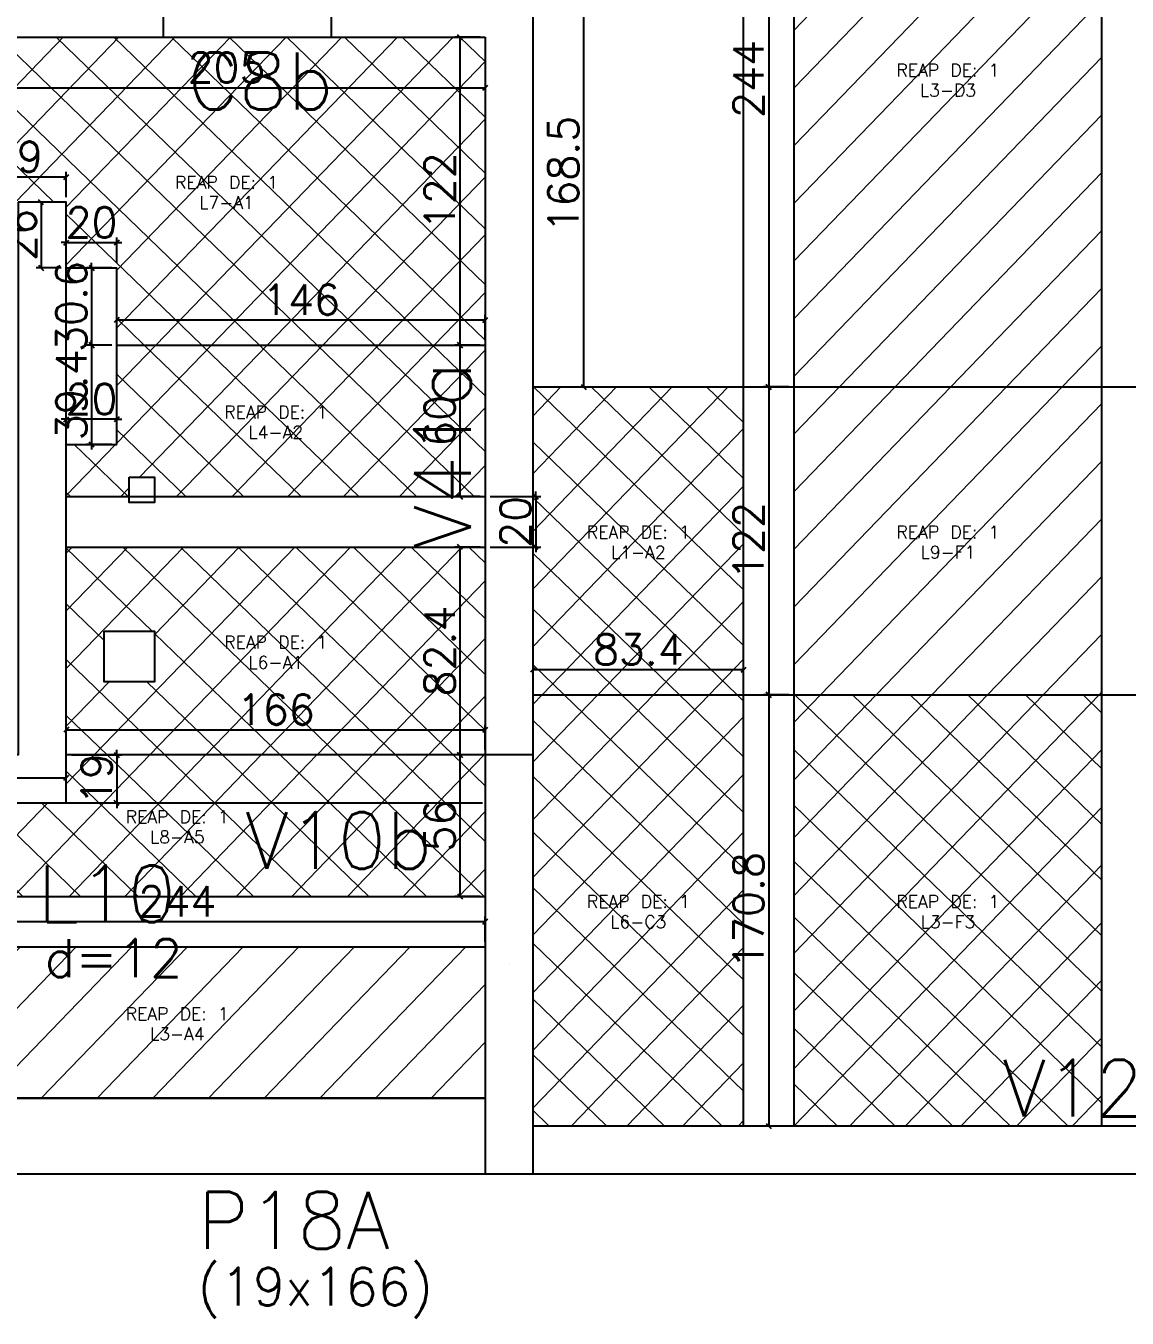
# Model space of a CAD drawing. Extents: x -40810 to 33675, y -2018 to 21213.
# Drawn here: x 16115 to 16552, y 14487 to 14999 of the extents above; entities that cross this region are included whole.
import ezdxf
from ezdxf.enums import TextEntityAlignment as Align

# ---------------------------------------------------------------- set-up
doc = ezdxf.new("R2010")
doc.units = 0
doc.layers.get('0').update_dxf_attribs({"color": 1, "lineweight": 9})
for name, color, linetype in [('1', 5, 'Continuous'), ('10', 7, 'Continuous'), ('12', 3, 'Continuous'), ('13', 7, 'Continuous'), ('242', 3, 'Continuous'), ('3', 2, 'Continuous'), ('42', 7, 'Continuous'), ('8', 5, 'Continuous'), ('9', 3, 'Continuous'), ('NOMENCLATURA', 7, 'Continuous'), ('P-NOTAS', 7, 'Continuous'), ('Painéis', 255, 'Continuous')]:
    doc.layers.add(name, color=color, linetype=linetype)
doc.layers.add('REAPROVEITAMENTO', color=251, linetype='Continuous', lineweight=9)
doc.styles.add('Romans', font='romans.shx', dxfattribs={"height": 12})
doc.styles.get("Standard").update_dxf_attribs({"font": 'romans.shx', "width": 0.8})
doc.styles.add('standart', font='txt.shx')
doc.dimstyles.new('cotas', dxfattribs={"dimtxt": 9, "dimasz": 2, "dimexe": 2, "dimexo": 2, "dimgap": 2, "dimtad": 1, "dimdec": 1, "dimzin": 12, "dimdsep": 46, "dimtxsty": 'Romans', "dimblk": 'OBLIQUE', "dimcen": 9, "dimclrd": 4, "dimclre": 4, "dimclrt": 240, "dimaunit": 1, "dimadec": 8, "dimazin": 3, "dimtfac": 1, "dimtdec": 1, "dimtix": 1, "dimtmove": 0, "dimatfit": 2, "dimldrblk": 'OBLIQUE', "dimfxl": 1, "dimtolj": 1, "dimtzin": 0, "dimlwd": -1, "dimlwe": -1, "dimarcsym": 0})
pattern_1 = [(46, (-222.171, -201.545), (-11.419519, 11.027702), []), (136, (-222.171, -201.545), (-11.027702, -11.419519), [])]
pattern_2 = [(46, (-222.171, -201.545), (-11.419519, 11.027702), [])]

# ---------------------------------------------------------------- blocks, each defined once
blk = doc.blocks.new('_Oblique')
at = {"color": 0, "linetype": 'ByBlock', "lineweight": -2}
blk.add_line((-0.5, -0.5), (0.5, 0.5), dxfattribs=at)
blk = doc.blocks.new('*D3913')
at = {"layer": 'Defpoints', "color": 0, "linetype": 'Continuous', "ltscale": 30, "transparency": 16777216}
for p in [(16297.19, 14882.75), (16151.19, 14872.75), (16297.19, 14872.75)]:
    blk.add_point(p, dxfattribs=at)
at = {"layer": 'P-NOTAS', "color": 4, "linetype": 'Continuous', "ltscale": 30, "transparency": 16777216}
for p, q in [((16151.19, 14874.75), (16151.19, 14884.75)), ((16297.19, 14874.75), (16297.19, 14884.75)), ((16151.19, 14882.75), (16297.19, 14882.75))]:
    blk.add_line(p, q, dxfattribs=at)
at = {"layer": 'P-NOTAS', "color": 4, "linetype": 'Continuous', "ltscale": 30, "transparency": 16777216, "xscale": 2, "yscale": 2, "zscale": 2, "rotation": 180}
blk.add_blockref('_Oblique', (16151.19, 14882.75), dxfattribs=at)
at = {"layer": 'P-NOTAS', "color": 4, "linetype": 'Continuous', "ltscale": 30, "transparency": 16777216, "xscale": 2, "yscale": 2, "zscale": 2}
blk.add_blockref('_Oblique', (16297.19, 14882.75), dxfattribs=at)
at = {"layer": 'P-NOTAS', "color": 240, "linetype": 'Continuous', "ltscale": 30, "transparency": 16777216, "insert": (16224.19, 14890.75), "char_height": 12, "attachment_point": 5, "style": 'Romans'}
blk.add_mtext('\\A1;146', dxfattribs=at)
blk = doc.blocks.new('*D3914')
at = {"layer": 'Defpoints', "color": 0, "linetype": 'Continuous', "ltscale": 30, "transparency": 16777216}
for p in [(16131.19, 14929.38), (16121.19, 14903.38), (16131.19, 14903.38)]:
    blk.add_point(p, dxfattribs=at)
at = {"layer": 'P-NOTAS', "color": 4, "linetype": 'Continuous', "ltscale": 30, "transparency": 16777216}
for p, q in [((16129.19, 14929.38), (16119.19, 14929.38)), ((16121.19, 14929.38), (16121.19, 14903.38)), ((16129.19, 14903.38), (16119.19, 14903.38))]:
    blk.add_line(p, q, dxfattribs=at)
at = {"layer": 'P-NOTAS', "color": 4, "linetype": 'Continuous', "ltscale": 30, "transparency": 16777216, "xscale": 2, "yscale": 2, "zscale": 2}
for p, rotation in [((16121.19, 14929.38), 90), ((16121.19, 14903.38), 270)]:
    blk.add_blockref('_Oblique', p, dxfattribs=dict(at, rotation=rotation))
at = {"layer": 'P-NOTAS', "color": 240, "linetype": 'Continuous', "ltscale": 30, "transparency": 16777216, "insert": (16113.19, 14916.38), "char_height": 12, "attachment_point": 5, "rotation": 90, "style": 'Romans'}
blk.add_mtext('\\A1;26', dxfattribs=at)
blk = doc.blocks.new('*D3915')
at = {"layer": 'Defpoints', "color": 0, "linetype": 'Continuous', "ltscale": 30, "transparency": 16777216}
for p in [(16151.19, 14913.38), (16131.19, 14903.38), (16151.19, 14903.38)]:
    blk.add_point(p, dxfattribs=at)
at = {"layer": 'P-NOTAS', "color": 4, "linetype": 'Continuous', "ltscale": 30, "transparency": 16777216}
for p, q in [((16131.19, 14905.38), (16131.19, 14915.38)), ((16151.19, 14905.38), (16151.19, 14915.38)), ((16131.19, 14913.38), (16129.19, 14913.38)), ((16131.19, 14913.38), (16151.19, 14913.38)), ((16151.19, 14913.38), (16153.19, 14913.38))]:
    blk.add_line(p, q, dxfattribs=at)
at = {"layer": 'P-NOTAS', "color": 4, "linetype": 'Continuous', "ltscale": 30, "transparency": 16777216, "xscale": 2, "yscale": 2, "zscale": 2}
blk.add_blockref('_Oblique', (16131.19, 14913.38), dxfattribs=at)
at = {"layer": 'P-NOTAS', "color": 4, "linetype": 'Continuous', "ltscale": 30, "transparency": 16777216, "xscale": 2, "yscale": 2, "zscale": 2, "rotation": 180}
blk.add_blockref('_Oblique', (16151.19, 14913.38), dxfattribs=at)
at = {"layer": 'P-NOTAS', "color": 240, "linetype": 'Continuous', "ltscale": 30, "transparency": 16777216, "insert": (16141.19, 14921.38), "char_height": 12, "attachment_point": 5, "style": 'Romans'}
blk.add_mtext('\\A1;20', dxfattribs=at)
blk = doc.blocks.new('*D3916')
at = {"layer": 'Defpoints', "color": 0, "linetype": 'Continuous', "ltscale": 30, "transparency": 16777216}
for p in [(16151.19, 14903.38), (16141.19, 14872.75), (16151.19, 14872.75)]:
    blk.add_point(p, dxfattribs=at)
at = {"layer": 'P-NOTAS', "color": 4, "linetype": 'Continuous', "ltscale": 30, "transparency": 16777216}
for p, q in [((16141.19, 14903.38), (16141.19, 14905.38)), ((16149.19, 14903.38), (16139.19, 14903.38)), ((16141.19, 14903.38), (16141.19, 14872.75)), ((16149.19, 14872.75), (16139.19, 14872.75)), ((16141.19, 14872.75), (16141.19, 14870.75))]:
    blk.add_line(p, q, dxfattribs=at)
at = {"layer": 'P-NOTAS', "color": 4, "linetype": 'Continuous', "ltscale": 30, "transparency": 16777216, "xscale": 2, "yscale": 2, "zscale": 2}
for p, rotation in [((16141.19, 14903.38), 270), ((16141.19, 14872.75), 90)]:
    blk.add_blockref('_Oblique', p, dxfattribs=dict(at, rotation=rotation))
at = {"layer": 'P-NOTAS', "color": 240, "linetype": 'Continuous', "ltscale": 30, "transparency": 16777216, "insert": (16133.19, 14888.07), "char_height": 12, "attachment_point": 5, "rotation": 90, "style": 'Romans'}
blk.add_mtext('\\A1;30.6', dxfattribs=at)
blk = doc.blocks.new('*D3917')
at = {"layer": 'Defpoints', "color": 0, "linetype": 'Continuous', "ltscale": 30, "transparency": 16777216}
for p in [(16151.19, 14872.75), (16141.19, 14833.38), (16151.19, 14833.38)]:
    blk.add_point(p, dxfattribs=at)
at = {"layer": 'P-NOTAS', "color": 4, "linetype": 'Continuous', "ltscale": 30, "transparency": 16777216}
for p, q in [((16141.19, 14872.75), (16141.19, 14874.75)), ((16149.19, 14872.75), (16139.19, 14872.75)), ((16141.19, 14872.75), (16141.19, 14833.38)), ((16149.19, 14833.38), (16139.19, 14833.38)), ((16141.19, 14833.38), (16141.19, 14831.38))]:
    blk.add_line(p, q, dxfattribs=at)
at = {"layer": 'P-NOTAS', "color": 4, "linetype": 'Continuous', "ltscale": 30, "transparency": 16777216, "xscale": 2, "yscale": 2, "zscale": 2}
for p, rotation in [((16141.19, 14872.75), 270), ((16141.19, 14833.38), 90)]:
    blk.add_blockref('_Oblique', p, dxfattribs=dict(at, rotation=rotation))
at = {"layer": 'P-NOTAS', "color": 240, "linetype": 'Continuous', "ltscale": 30, "transparency": 16777216, "insert": (16133.19, 14853.07), "char_height": 12, "attachment_point": 5, "rotation": 90, "style": 'Romans'}
blk.add_mtext('\\A1;39.4', dxfattribs=at)
blk = doc.blocks.new('*D3918')
at = {"layer": 'Defpoints', "color": 0, "linetype": 'Continuous', "ltscale": 30, "transparency": 16777216}
for p in [(16131.19, 14843.38), (16131.19, 14833.38), (16151.19, 14833.38)]:
    blk.add_point(p, dxfattribs=at)
at = {"layer": 'P-NOTAS', "color": 4, "linetype": 'Continuous', "ltscale": 30, "transparency": 16777216}
for p, q in [((16131.19, 14843.38), (16129.19, 14843.38)), ((16131.19, 14835.38), (16131.19, 14845.38)), ((16151.19, 14843.38), (16131.19, 14843.38)), ((16151.19, 14835.38), (16151.19, 14845.38)), ((16151.19, 14843.38), (16153.19, 14843.38))]:
    blk.add_line(p, q, dxfattribs=at)
at = {"layer": 'P-NOTAS', "color": 4, "linetype": 'Continuous', "ltscale": 30, "transparency": 16777216, "xscale": 2, "yscale": 2, "zscale": 2}
blk.add_blockref('_Oblique', (16131.19, 14843.38), dxfattribs=at)
at = {"layer": 'P-NOTAS', "color": 4, "linetype": 'Continuous', "ltscale": 30, "transparency": 16777216, "xscale": 2, "yscale": 2, "zscale": 2, "rotation": 180}
blk.add_blockref('_Oblique', (16151.19, 14843.38), dxfattribs=at)
at = {"layer": 'P-NOTAS', "color": 240, "linetype": 'Continuous', "ltscale": 30, "transparency": 16777216, "insert": (16141.19, 14851.38), "char_height": 12, "attachment_point": 5, "style": 'Romans'}
blk.add_mtext('\\A1;20', dxfattribs=at)
blk = doc.blocks.new('*D3919')
at = {"layer": 'Defpoints', "color": 0, "linetype": 'Continuous', "ltscale": 30, "transparency": 16777216}
for p in [(16297.19, 14720.38), (16131.19, 14710.38), (16297.19, 14710.38)]:
    blk.add_point(p, dxfattribs=at)
at = {"layer": 'P-NOTAS', "color": 4, "linetype": 'Continuous', "ltscale": 30, "transparency": 16777216}
for p, q in [((16131.19, 14712.38), (16131.19, 14722.38)), ((16131.19, 14720.38), (16297.19, 14720.38)), ((16297.19, 14712.38), (16297.19, 14722.38))]:
    blk.add_line(p, q, dxfattribs=at)
at = {"layer": 'P-NOTAS', "color": 4, "linetype": 'Continuous', "ltscale": 30, "transparency": 16777216, "xscale": 2, "yscale": 2, "zscale": 2, "rotation": 180}
blk.add_blockref('_Oblique', (16131.19, 14720.38), dxfattribs=at)
at = {"layer": 'P-NOTAS', "color": 4, "linetype": 'Continuous', "ltscale": 30, "transparency": 16777216, "xscale": 2, "yscale": 2, "zscale": 2}
blk.add_blockref('_Oblique', (16297.19, 14720.38), dxfattribs=at)
at = {"layer": 'P-NOTAS', "color": 240, "linetype": 'Continuous', "ltscale": 30, "transparency": 16777216, "insert": (16214.19, 14728.38), "char_height": 12, "attachment_point": 5, "style": 'Romans'}
blk.add_mtext('\\A1;166', dxfattribs=at)
blk = doc.blocks.new('*D3920')
at = {"layer": 'Defpoints', "color": 0, "linetype": 'Continuous', "ltscale": 30, "transparency": 16777216}
for p in [(16297.19, 14994.75), (16287.19, 14872.75), (16297.19, 14872.75)]:
    blk.add_point(p, dxfattribs=at)
at = {"layer": 'P-NOTAS', "color": 4, "linetype": 'Continuous', "ltscale": 30, "transparency": 16777216}
for p, q in [((16295.19, 14994.75), (16285.19, 14994.75)), ((16287.19, 14994.75), (16287.19, 14872.75)), ((16295.19, 14872.75), (16285.19, 14872.75))]:
    blk.add_line(p, q, dxfattribs=at)
at = {"layer": 'P-NOTAS', "color": 4, "linetype": 'Continuous', "ltscale": 30, "transparency": 16777216, "xscale": 2, "yscale": 2, "zscale": 2}
for p, rotation in [((16287.19, 14994.75), 90), ((16287.19, 14872.75), 270)]:
    blk.add_blockref('_Oblique', p, dxfattribs=dict(at, rotation=rotation))
at = {"layer": 'P-NOTAS', "color": 240, "linetype": 'Continuous', "ltscale": 30, "transparency": 16777216, "insert": (16279.19, 14933.75), "char_height": 12, "attachment_point": 5, "rotation": 90, "style": 'Romans'}
blk.add_mtext('\\A1;122', dxfattribs=at)
blk = doc.blocks.new('*D3921')
at = {"layer": 'Defpoints', "color": 0, "linetype": 'Continuous', "ltscale": 30, "transparency": 16777216}
for p in [(16297.19, 14872.75), (16287.19, 14812.75), (16297.19, 14812.75)]:
    blk.add_point(p, dxfattribs=at)
at = {"layer": 'P-NOTAS', "color": 4, "linetype": 'Continuous', "ltscale": 30, "transparency": 16777216}
for p, q in [((16295.19, 14872.75), (16285.19, 14872.75)), ((16287.19, 14872.75), (16287.19, 14812.75)), ((16295.19, 14812.75), (16285.19, 14812.75))]:
    blk.add_line(p, q, dxfattribs=at)
at = {"layer": 'P-NOTAS', "color": 4, "linetype": 'Continuous', "ltscale": 30, "transparency": 16777216, "xscale": 2, "yscale": 2, "zscale": 2}
for p, rotation in [((16287.19, 14872.75), 90), ((16287.19, 14812.75), 270)]:
    blk.add_blockref('_Oblique', p, dxfattribs=dict(at, rotation=rotation))
at = {"layer": 'P-NOTAS', "color": 240, "linetype": 'Continuous', "ltscale": 30, "transparency": 16777216, "insert": (16279.19, 14842.75), "char_height": 12, "attachment_point": 5, "rotation": 90, "style": 'Romans'}
blk.add_mtext('\\A1;60', dxfattribs=at)
blk = doc.blocks.new('*D3922')
at = {"layer": 'Defpoints', "color": 0, "linetype": 'Continuous', "ltscale": 30, "transparency": 16777216}
for p in [(16297.19, 14812.75), (16297.19, 14792.75), (16317.19, 14792.75)]:
    blk.add_point(p, dxfattribs=at)
at = {"layer": 'P-NOTAS', "color": 4, "linetype": 'Continuous', "ltscale": 30, "transparency": 16777216}
for p, q in [((16299.19, 14812.75), (16319.19, 14812.75)), ((16317.19, 14812.75), (16317.19, 14814.75)), ((16317.19, 14812.75), (16317.19, 14792.75)), ((16299.19, 14792.75), (16319.19, 14792.75)), ((16317.19, 14792.75), (16317.19, 14790.75))]:
    blk.add_line(p, q, dxfattribs=at)
at = {"layer": 'P-NOTAS', "color": 4, "linetype": 'Continuous', "ltscale": 30, "transparency": 16777216, "xscale": 2, "yscale": 2, "zscale": 2}
for p, rotation in [((16317.19, 14812.75), 270), ((16317.19, 14792.75), 90)]:
    blk.add_blockref('_Oblique', p, dxfattribs=dict(at, rotation=rotation))
at = {"layer": 'P-NOTAS', "color": 240, "linetype": 'Continuous', "ltscale": 30, "transparency": 16777216, "insert": (16309.19, 14802.75), "char_height": 12, "attachment_point": 5, "rotation": 90, "style": 'Romans'}
blk.add_mtext('\\A1;20', dxfattribs=at)
blk = doc.blocks.new('*D3923')
at = {"layer": 'Defpoints', "color": 0, "linetype": 'Continuous', "ltscale": 30, "transparency": 16777216}
for p in [(16297.19, 14792.75), (16287.19, 14710.38), (16297.19, 14710.38)]:
    blk.add_point(p, dxfattribs=at)
at = {"layer": 'P-NOTAS', "color": 4, "linetype": 'Continuous', "ltscale": 30, "transparency": 16777216}
for p, q in [((16295.19, 14792.75), (16285.19, 14792.75)), ((16287.19, 14792.75), (16287.19, 14710.38)), ((16295.19, 14710.38), (16285.19, 14710.38))]:
    blk.add_line(p, q, dxfattribs=at)
at = {"layer": 'P-NOTAS', "color": 4, "linetype": 'Continuous', "ltscale": 30, "transparency": 16777216, "xscale": 2, "yscale": 2, "zscale": 2}
for p, rotation in [((16287.19, 14792.75), 90), ((16287.19, 14710.38), 270)]:
    blk.add_blockref('_Oblique', p, dxfattribs=dict(at, rotation=rotation))
at = {"layer": 'P-NOTAS', "color": 240, "linetype": 'Continuous', "ltscale": 30, "transparency": 16777216, "insert": (16279.19, 14751.57), "char_height": 12, "attachment_point": 5, "rotation": 90, "style": 'Romans'}
blk.add_mtext('\\A1;82.4', dxfattribs=at)
blk = doc.blocks.new('*D3925')
at = {"layer": 'Defpoints', "color": 0, "linetype": 'Continuous', "ltscale": 30, "transparency": 16777216}
for p in [(16092.19, 14994.75), (16297.19, 14994.75), (16297.19, 14974.75)]:
    blk.add_point(p, dxfattribs=at)
at = {"layer": 'P-NOTAS', "color": 4, "linetype": 'Continuous', "ltscale": 30, "transparency": 16777216}
for p, q in [((16092.19, 14992.75), (16092.19, 14972.75)), ((16297.19, 14992.75), (16297.19, 14972.75)), ((16092.19, 14974.75), (16297.19, 14974.75))]:
    blk.add_line(p, q, dxfattribs=at)
at = {"layer": 'P-NOTAS', "color": 4, "linetype": 'Continuous', "ltscale": 30, "transparency": 16777216, "xscale": 2, "yscale": 2, "zscale": 2, "rotation": 180}
blk.add_blockref('_Oblique', (16092.19, 14974.75), dxfattribs=at)
at = {"layer": 'P-NOTAS', "color": 4, "linetype": 'Continuous', "ltscale": 30, "transparency": 16777216, "xscale": 2, "yscale": 2, "zscale": 2}
blk.add_blockref('_Oblique', (16297.19, 14974.75), dxfattribs=at)
at = {"layer": 'P-NOTAS', "color": 240, "linetype": 'Continuous', "ltscale": 30, "transparency": 16777216, "insert": (16194.69, 14982.75), "char_height": 12, "attachment_point": 5, "style": 'Romans'}
blk.add_mtext('\\A1;205', dxfattribs=at)
blk = doc.blocks.new('*D3927')
at = {"layer": 'Defpoints', "color": 0, "linetype": 'Continuous', "ltscale": 30, "transparency": 16777216}
for p in [(16131.19, 14939.38), (16092.19, 14929.38), (16131.19, 14929.38)]:
    blk.add_point(p, dxfattribs=at)
at = {"layer": 'P-NOTAS', "color": 4, "linetype": 'Continuous', "ltscale": 30, "transparency": 16777216}
for p, q in [((16092.19, 14931.38), (16092.19, 14941.38)), ((16131.19, 14931.38), (16131.19, 14941.38)), ((16092.19, 14939.38), (16131.19, 14939.38))]:
    blk.add_line(p, q, dxfattribs=at)
at = {"layer": 'P-NOTAS', "color": 4, "linetype": 'Continuous', "ltscale": 30, "transparency": 16777216, "xscale": 2, "yscale": 2, "zscale": 2, "rotation": 180}
blk.add_blockref('_Oblique', (16092.19, 14939.38), dxfattribs=at)
at = {"layer": 'P-NOTAS', "color": 4, "linetype": 'Continuous', "ltscale": 30, "transparency": 16777216, "xscale": 2, "yscale": 2, "zscale": 2}
blk.add_blockref('_Oblique', (16131.19, 14939.38), dxfattribs=at)
at = {"layer": 'P-NOTAS', "color": 240, "linetype": 'Continuous', "ltscale": 30, "transparency": 16777216, "insert": (16111.69, 14947.38), "char_height": 12, "attachment_point": 5, "style": 'Romans'}
blk.add_mtext('\\A1;39', dxfattribs=at)
blk = doc.blocks.new('*D3928')
at = {"layer": 'Defpoints', "color": 0, "linetype": 'Continuous', "ltscale": 30, "transparency": 16777216}
for p in [(16297.19, 14710.38), (16287.19, 14654.38), (16297.19, 14654.38)]:
    blk.add_point(p, dxfattribs=at)
at = {"layer": 'P-NOTAS', "color": 4, "linetype": 'Continuous', "ltscale": 30, "transparency": 16777216}
for p, q in [((16295.19, 14710.38), (16285.19, 14710.38)), ((16287.19, 14710.38), (16287.19, 14654.38)), ((16295.19, 14654.38), (16285.19, 14654.38))]:
    blk.add_line(p, q, dxfattribs=at)
at = {"layer": 'P-NOTAS', "color": 4, "linetype": 'Continuous', "ltscale": 30, "transparency": 16777216, "xscale": 2, "yscale": 2, "zscale": 2}
for p, rotation in [((16287.19, 14710.38), 90), ((16287.19, 14654.38), 270)]:
    blk.add_blockref('_Oblique', p, dxfattribs=dict(at, rotation=rotation))
at = {"layer": 'P-NOTAS', "color": 240, "linetype": 'Continuous', "ltscale": 30, "transparency": 16777216, "insert": (16279.19, 14682.38), "char_height": 12, "attachment_point": 5, "rotation": 90, "style": 'Romans'}
blk.add_mtext('\\A1;56', dxfattribs=at)
blk = doc.blocks.new('*D3929')
at = {"layer": 'Defpoints', "color": 0, "linetype": 'Continuous', "ltscale": 30, "transparency": 16777216}
for p in [(16131.19, 14710.38), (16131.19, 14691.38), (16151.19, 14691.38)]:
    blk.add_point(p, dxfattribs=at)
at = {"layer": 'P-NOTAS', "color": 4, "linetype": 'Continuous', "ltscale": 30, "transparency": 16777216}
for p, q in [((16133.19, 14710.38), (16153.19, 14710.38)), ((16151.19, 14710.38), (16151.19, 14712.38)), ((16151.19, 14710.38), (16151.19, 14691.38)), ((16133.19, 14691.38), (16153.19, 14691.38)), ((16151.19, 14691.38), (16151.19, 14689.38))]:
    blk.add_line(p, q, dxfattribs=at)
at = {"layer": 'P-NOTAS', "color": 4, "linetype": 'Continuous', "ltscale": 30, "transparency": 16777216, "xscale": 2, "yscale": 2, "zscale": 2}
for p, rotation in [((16151.19, 14710.38), 270), ((16151.19, 14691.38), 90)]:
    blk.add_blockref('_Oblique', p, dxfattribs=dict(at, rotation=rotation))
at = {"layer": 'P-NOTAS', "color": 240, "linetype": 'Continuous', "ltscale": 30, "transparency": 16777216, "insert": (16143.19, 14700.88), "char_height": 12, "attachment_point": 5, "rotation": 90, "style": 'Romans'}
blk.add_mtext('\\A1;19', dxfattribs=at)
blk = doc.blocks.new('*D3930')
at = {"layer": 'Defpoints', "color": 0, "linetype": 'Continuous', "ltscale": 30, "transparency": 16777216}
for p in [(16131.19, 14701.38), (16053.19, 14691.38), (16131.19, 14691.38)]:
    blk.add_point(p, dxfattribs=at)
at = {"layer": 'P-NOTAS', "color": 4, "linetype": 'Continuous', "ltscale": 30, "transparency": 16777216}
for p, q in [((16053.19, 14693.38), (16053.19, 14703.38)), ((16053.19, 14701.38), (16131.19, 14701.38)), ((16131.19, 14693.38), (16131.19, 14703.38))]:
    blk.add_line(p, q, dxfattribs=at)
at = {"layer": 'P-NOTAS', "color": 4, "linetype": 'Continuous', "ltscale": 30, "transparency": 16777216, "xscale": 2, "yscale": 2, "zscale": 2, "rotation": 180}
blk.add_blockref('_Oblique', (16053.19, 14701.38), dxfattribs=at)
at = {"layer": 'P-NOTAS', "color": 4, "linetype": 'Continuous', "ltscale": 30, "transparency": 16777216, "xscale": 2, "yscale": 2, "zscale": 2}
blk.add_blockref('_Oblique', (16131.19, 14701.38), dxfattribs=at)
at = {"layer": 'P-NOTAS', "color": 240, "linetype": 'Continuous', "ltscale": 30, "transparency": 16777216, "insert": (16092.19, 14709.38), "char_height": 12, "attachment_point": 5, "style": 'Romans'}
blk.add_mtext('\\A1;78', dxfattribs=at)
blk = doc.blocks.new('*D3936')
at = {"layer": 'Defpoints', "color": 0, "linetype": 'Continuous', "ltscale": 30, "transparency": 16777216}
for p in [(16297.19, 14644.41), (16053.19, 14634.41), (16297.19, 14634.41)]:
    blk.add_point(p, dxfattribs=at)
at = {"layer": 'P-NOTAS', "color": 4, "linetype": 'Continuous', "ltscale": 30, "transparency": 16777216}
for p, q in [((16053.19, 14636.41), (16053.19, 14646.41)), ((16053.19, 14644.41), (16297.19, 14644.41)), ((16297.19, 14636.41), (16297.19, 14646.41))]:
    blk.add_line(p, q, dxfattribs=at)
at = {"layer": 'P-NOTAS', "color": 4, "linetype": 'Continuous', "ltscale": 30, "transparency": 16777216, "xscale": 2, "yscale": 2, "zscale": 2, "rotation": 180}
blk.add_blockref('_Oblique', (16053.19, 14644.41), dxfattribs=at)
at = {"layer": 'P-NOTAS', "color": 4, "linetype": 'Continuous', "ltscale": 30, "transparency": 16777216, "xscale": 2, "yscale": 2, "zscale": 2}
blk.add_blockref('_Oblique', (16297.19, 14644.41), dxfattribs=at)
at = {"layer": 'P-NOTAS', "color": 240, "linetype": 'Continuous', "ltscale": 30, "transparency": 16777216, "insert": (16175.19, 14652.41), "char_height": 12, "attachment_point": 5, "style": 'Romans'}
blk.add_mtext('\\A1;244', dxfattribs=at)
blk = doc.blocks.new('*D3952')
at = {"layer": 'Defpoints', "color": 0, "linetype": 'Continuous', "ltscale": 30, "transparency": 16777216}
for p in [(16316.19, 15024.75), (16316.19, 14856.21), (16336.19, 14856.21)]:
    blk.add_point(p, dxfattribs=at)
at = {"layer": 'P-NOTAS', "color": 4, "linetype": 'Continuous', "ltscale": 30, "transparency": 16777216}
for p, q in [((16318.19, 15024.75), (16338.19, 15024.75)), ((16336.19, 15024.75), (16336.19, 14856.21)), ((16318.19, 14856.21), (16338.19, 14856.21))]:
    blk.add_line(p, q, dxfattribs=at)
at = {"layer": 'P-NOTAS', "color": 4, "linetype": 'Continuous', "ltscale": 30, "transparency": 16777216, "xscale": 2, "yscale": 2, "zscale": 2}
for p, rotation in [((16336.19, 15024.75), 90), ((16336.19, 14856.21), 270)]:
    blk.add_blockref('_Oblique', p, dxfattribs=dict(at, rotation=rotation))
at = {"layer": 'P-NOTAS', "color": 240, "linetype": 'Continuous', "ltscale": 30, "transparency": 16777216, "insert": (16328.19, 14940.48), "char_height": 12, "attachment_point": 5, "rotation": 90, "style": 'Romans'}
blk.add_mtext('\\A1;168.5', dxfattribs=at)
blk = doc.blocks.new('*D3954')
at = {"layer": 'Defpoints', "color": 0, "linetype": 'Continuous', "ltscale": 30, "transparency": 16777216}
for p in [(16399.58, 14744.21), (16316.19, 14734.21), (16399.58, 14734.21)]:
    blk.add_point(p, dxfattribs=at)
at = {"layer": 'P-NOTAS', "color": 4, "linetype": 'Continuous', "ltscale": 30, "transparency": 16777216}
for p, q in [((16316.19, 14736.21), (16316.19, 14746.21)), ((16399.58, 14736.21), (16399.58, 14746.21)), ((16316.19, 14744.21), (16399.58, 14744.21))]:
    blk.add_line(p, q, dxfattribs=at)
at = {"layer": 'P-NOTAS', "color": 4, "linetype": 'Continuous', "ltscale": 30, "transparency": 16777216, "xscale": 2, "yscale": 2, "zscale": 2, "rotation": 180}
blk.add_blockref('_Oblique', (16316.19, 14744.21), dxfattribs=at)
at = {"layer": 'P-NOTAS', "color": 4, "linetype": 'Continuous', "ltscale": 30, "transparency": 16777216, "xscale": 2, "yscale": 2, "zscale": 2}
blk.add_blockref('_Oblique', (16399.58, 14744.21), dxfattribs=at)
at = {"layer": 'P-NOTAS', "color": 240, "linetype": 'Continuous', "ltscale": 30, "transparency": 16777216, "insert": (16357.88, 14752.21), "char_height": 12, "attachment_point": 5, "style": 'Romans'}
blk.add_mtext('\\A1;83.4', dxfattribs=at)
blk = doc.blocks.new('*D3964')
at = {"layer": 'Defpoints', "color": 0, "linetype": 'Continuous', "ltscale": 30, "transparency": 16777216}
for p in [(16419.53, 15100.21), (16409.53, 14856.21), (16419.53, 14856.21)]:
    blk.add_point(p, dxfattribs=at)
at = {"layer": 'P-NOTAS', "color": 4, "linetype": 'Continuous', "ltscale": 30, "transparency": 16777216}
for p, q in [((16417.53, 15100.21), (16407.53, 15100.21)), ((16409.53, 15100.21), (16409.53, 14856.21)), ((16417.53, 14856.21), (16407.53, 14856.21))]:
    blk.add_line(p, q, dxfattribs=at)
at = {"layer": 'P-NOTAS', "color": 4, "linetype": 'Continuous', "ltscale": 30, "transparency": 16777216, "xscale": 2, "yscale": 2, "zscale": 2}
for p, rotation in [((16409.53, 15100.21), 90), ((16409.53, 14856.21), 270)]:
    blk.add_blockref('_Oblique', p, dxfattribs=dict(at, rotation=rotation))
at = {"layer": 'P-NOTAS', "color": 240, "linetype": 'Continuous', "ltscale": 30, "transparency": 16777216, "insert": (16401.53, 14978.21), "char_height": 12, "attachment_point": 5, "rotation": 90, "style": 'Romans'}
blk.add_mtext('\\A1;244', dxfattribs=at)
blk = doc.blocks.new('*D3965')
at = {"layer": 'Defpoints', "color": 0, "linetype": 'Continuous', "ltscale": 30, "transparency": 16777216}
for p in [(16419.53, 14856.21), (16409.53, 14734.21), (16419.53, 14734.21)]:
    blk.add_point(p, dxfattribs=at)
at = {"layer": 'P-NOTAS', "color": 4, "linetype": 'Continuous', "ltscale": 30, "transparency": 16777216}
for p, q in [((16417.53, 14856.21), (16407.53, 14856.21)), ((16409.53, 14856.21), (16409.53, 14734.21)), ((16417.53, 14734.21), (16407.53, 14734.21))]:
    blk.add_line(p, q, dxfattribs=at)
at = {"layer": 'P-NOTAS', "color": 4, "linetype": 'Continuous', "ltscale": 30, "transparency": 16777216, "xscale": 2, "yscale": 2, "zscale": 2}
for p, rotation in [((16409.53, 14856.21), 90), ((16409.53, 14734.21), 270)]:
    blk.add_blockref('_Oblique', p, dxfattribs=dict(at, rotation=rotation))
at = {"layer": 'P-NOTAS', "color": 240, "linetype": 'Continuous', "ltscale": 30, "transparency": 16777216, "insert": (16401.53, 14795.21), "char_height": 12, "attachment_point": 5, "rotation": 90, "style": 'Romans'}
blk.add_mtext('\\A1;122', dxfattribs=at)
blk = doc.blocks.new('*D3966')
at = {"layer": 'Defpoints', "color": 0, "linetype": 'Continuous', "ltscale": 30, "transparency": 16777216}
for p in [(16419.53, 14734.21), (16409.53, 14563.38), (16419.53, 14563.38)]:
    blk.add_point(p, dxfattribs=at)
at = {"layer": 'P-NOTAS', "color": 4, "linetype": 'Continuous', "ltscale": 30, "transparency": 16777216}
for p, q in [((16417.53, 14734.21), (16407.53, 14734.21)), ((16409.53, 14734.21), (16409.53, 14563.38)), ((16417.53, 14563.38), (16407.53, 14563.38))]:
    blk.add_line(p, q, dxfattribs=at)
at = {"layer": 'P-NOTAS', "color": 4, "linetype": 'Continuous', "ltscale": 30, "transparency": 16777216, "xscale": 2, "yscale": 2, "zscale": 2}
for p, rotation in [((16409.53, 14734.21), 90), ((16409.53, 14563.38), 270)]:
    blk.add_blockref('_Oblique', p, dxfattribs=dict(at, rotation=rotation))
at = {"layer": 'P-NOTAS', "color": 240, "linetype": 'Continuous', "ltscale": 30, "transparency": 16777216, "insert": (16401.53, 14648.8), "char_height": 12, "attachment_point": 5, "rotation": 90, "style": 'Romans'}
blk.add_mtext('\\A1;170.8', dxfattribs=at)

msp = doc.modelspace()

# ---------------------------------------------------------------- hatches: boundary and pattern name
at = {"layer": 'REAPROVEITAMENTO', "linetype": 'Continuous', "ltscale": 30, "true_color": 0xf8d731, "transparency": 33554687}
h = msp.add_hatch(dxfattribs=at)
h.set_pattern_fill('ANSI31', color=40, scale=5, angle=1)
h.set_pattern_definition(pattern_2)
h.paths.add_polyline_path([(16541.576, 15100.213), (16419.576, 15100.213), (16419.576, 14856.213), (16541.576, 14856.213)])
h = msp.add_hatch(dxfattribs=at)
h.set_pattern_fill('ANSI37', color=40, scale=5, angle=1)
h.set_pattern_definition(pattern_1)
h.paths.add_polyline_path([(16297.157, 14994.796), (16169.657, 14994.796), (16092.186, 14994.796), (16092.186, 14929.429), (16112.157, 14929.429), (16131.157, 14929.429), (16131.157, 14903.429), (16151.157, 14903.429), (16151.157, 14872.753), (16297.157, 14872.753)])
at = {"layer": 'REAPROVEITAMENTO', "ltscale": 30, "transparency": 33554687}
h = msp.add_hatch(dxfattribs=at)
h.set_pattern_fill('ANSI37', color=0, scale=5, angle=1)
h.set_pattern_definition(pattern_1)
h.paths.add_polyline_path([(16297.157, 14994.796), (16169.657, 14994.796), (16092.186, 14994.796), (16092.186, 14929.429), (16112.157, 14929.429), (16131.157, 14929.429), (16131.157, 14903.429), (16151.157, 14903.429), (16151.157, 14872.753), (16297.157, 14872.753)])
at = {"layer": 'REAPROVEITAMENTO', "linetype": 'Continuous', "ltscale": 30, "true_color": 0xf8d731, "transparency": 33554687}
h = msp.add_hatch(dxfattribs=at)
h.set_pattern_fill('ANSI37', color=40, scale=5, angle=1)
h.set_pattern_definition(pattern_1)
h.paths.add_polyline_path([(16297.157, 14872.753), (16151.157, 14872.753), (16151.157, 14833.429), (16131.157, 14833.429), (16131.157, 14812.753), (16156.157, 14812.753), (16156.157, 14820.429), (16166.157, 14820.429), (16166.157, 14812.753), (16297.157, 14812.753)])
h.paths.add_polyline_path([(16297.157, 14787.574), (16297.157, 14875.967), (16263.407, 14875.967), (16263.407, 14787.574)], flags=9)
at = {"layer": 'REAPROVEITAMENTO', "ltscale": 30, "transparency": 33554687}
h = msp.add_hatch(dxfattribs=at)
h.set_pattern_fill('ANSI37', color=0, scale=5, angle=1)
h.set_pattern_definition(pattern_1)
h.paths.add_polyline_path([(16297.157, 14872.753), (16151.157, 14872.753), (16151.157, 14833.429), (16131.157, 14833.429), (16131.157, 14812.753), (16156.157, 14812.753), (16156.157, 14820.429), (16166.157, 14820.429), (16166.157, 14812.753), (16297.157, 14812.753)])
h.paths.add_polyline_path([(16288.186, 14830.322), (16288.186, 14855.179), (16270.186, 14855.179), (16270.186, 14830.322)], flags=24)
h.paths.add_polyline_path([(16201.269, 14834.5), (16227.103, 14834.5), (16227.103, 14842), (16201.269, 14842)], flags=24)
h.paths.add_polyline_path([(16191.269, 14842.5), (16237.103, 14842.5), (16237.103, 14850), (16191.269, 14850)], flags=24)
h.paths.add_polyline_path([(16297.157, 14787.574), (16297.157, 14875.967), (16263.407, 14875.967), (16263.407, 14787.574)], flags=9)
at = {"layer": 'REAPROVEITAMENTO', "linetype": 'Continuous', "ltscale": 30, "true_color": 0xf8d731, "transparency": 33554687}
h = msp.add_hatch(dxfattribs=at)
h.set_pattern_fill('ANSI37', color=40, scale=5, angle=1)
h.set_pattern_definition(pattern_1)
h.paths.add_polyline_path([(16399.576, 14856.213), (16316.157, 14856.213), (16316.157, 14734.213), (16399.576, 14734.213)])
h = msp.add_hatch(dxfattribs=at)
h.set_pattern_fill('ANSI31', color=40, scale=5, angle=1)
h.set_pattern_definition(pattern_2)
h.paths.add_polyline_path([(16541.576, 14856.213), (16419.576, 14856.213), (16419.576, 14734.213), (16541.576, 14734.213)])
at = {"layer": 'REAPROVEITAMENTO', "ltscale": 30, "transparency": 33554687}
h = msp.add_hatch(dxfattribs=at)
h.set_pattern_fill('ANSI37', color=0, scale=5, angle=1)
h.set_pattern_definition(pattern_1)
h.paths.add_polyline_path([(16297.157, 14792.753), (16131.157, 14792.753), (16131.157, 14710.429), (16296.157, 14710.429), (16297.157, 14710.384)])
h.paths.add_polyline_path([(16166.157, 14739.429), (16146.157, 14739.429), (16146.157, 14759.429), (16166.157, 14759.429)], flags=16)
h.paths.add_polyline_path([(16196.614, 14719.383), (16231.757, 14719.383), (16231.757, 14737.383), (16196.614, 14737.383)], flags=24)
h.paths.add_polyline_path([(16288.186, 14729.995), (16288.186, 14773.138), (16270.186, 14773.138), (16270.186, 14729.995)], flags=24)
h.paths.add_polyline_path([(16202.103, 14743.317), (16226.269, 14743.317), (16226.269, 14750.817), (16202.103, 14750.817)], flags=24)
h.paths.add_polyline_path([(16191.269, 14751.317), (16237.103, 14751.317), (16237.103, 14758.817), (16191.269, 14758.817)], flags=24)
at = {"layer": 'REAPROVEITAMENTO', "linetype": 'Continuous', "ltscale": 30, "true_color": 0xf8d731, "transparency": 33554687}
h = msp.add_hatch(dxfattribs=at)
h.set_pattern_fill('ANSI37', color=40, scale=5, angle=1)
h.set_pattern_definition(pattern_1)
h.paths.add_polyline_path([(16399.576, 14734.213), (16316.157, 14734.213), (16316.157, 14710.429), (16316.157, 14563.429), (16399.576, 14563.429)])
h = msp.add_hatch(dxfattribs=at)
h.set_pattern_fill('ANSI37', color=40, scale=5, angle=1)
h.set_pattern_definition(pattern_1)
h.paths.add_polyline_path([(16541.576, 14734.213), (16419.576, 14734.213), (16419.576, 14563.429), (16541.576, 14563.429)])
h = msp.add_hatch(dxfattribs=at)
h.set_pattern_fill('ANSI37', color=40, scale=5, angle=1)
h.set_pattern_definition(pattern_1)
h.paths.add_polyline_path([(16297.157, 14710.383), (16131.157, 14710.383), (16131.157, 14691.429), (16053.186, 14691.429), (16053.186, 14654.383), (16297.157, 14654.383)])
h = msp.add_hatch(dxfattribs=at)
h.set_pattern_fill('ANSI31', color=40, scale=5, angle=1)
h.set_pattern_definition(pattern_2)
h.paths.add_polyline_path([(16297.157, 14634.383), (16053.186, 14634.383), (16053.186, 14574.429), (16297.157, 14574.429)])

# ---------------------------------------------------------------- linework, layer by layer
at = {"layer": '1'}
for points in [[(16236.157, 15364.796), (16236.157, 14994.796)], [(16316.157, 14710.429), (16316.157, 15024.796)], [(16169.657, 14994.796), (16297.157, 14994.796)], [(16297.157, 14994.796), (16297.157, 14710.429)], [(16296.157, 14710.429), (16131.157, 14710.429)], [(16316.157, 14710.429), (16315.157, 14710.429)], [(16131.157, 14691.429), (16296.157, 14691.429)], [(16297.157, 14574.429), (15718.157, 14574.429)], [(16316.157, 14563.429), (16683.549, 14563.429)], [(15717.157, 14544.429), (16297.157, 14544.429)], [(16118.157, 14544.429), (16297.157, 14544.429)], [(16316.157, 14544.429), (16520.549, 14544.429)], [(16520.549, 14544.429), (16683.549, 14544.429)]]:
    msp.add_lwpolyline(points, dxfattribs=at)
at = {"layer": '242'}
msp.add_line((16306.657, 14627.429), (16306.657, 14627.429), dxfattribs=at)
at = {"layer": '3'}
for points in [[(15979.657, 14994.796), (16169.657, 14994.796), (16169.657, 15013.796), (15979.657, 15013.796), (15979.657, 14994.796)], [(16112.157, 14929.429), (16112.157, 14710.429), (15902.157, 14710.429), (15902.157, 14929.429), (15883.157, 14929.429), (15883.157, 14691.429), (16131.157, 14691.429), (16131.157, 14929.429), (16112.157, 14929.429)], [(16297.157, 14544.429), (16316.157, 14544.429), (16316.157, 14710.429), (16297.157, 14710.429), (16297.157, 14544.429)]]:
    msp.add_lwpolyline(points, dxfattribs=at)
at = {"layer": '42'}
for p, q in [((16131.157, 14903.429), (16151.157, 14903.429)), ((16151.157, 14833.429), (16151.157, 14903.429)), ((16131.157, 14833.429), (16151.157, 14833.429))]:
    msp.add_line(p, q, dxfattribs=at)
for points in [[(16156.157, 14820.429), (16166.157, 14820.429), (16166.157, 14810.429), (16156.157, 14810.429), (16156.157, 14820.429)], [(16146.157, 14759.429), (16166.157, 14759.429), (16166.157, 14739.429), (16146.157, 14739.429), (16146.157, 14759.429)]]:
    msp.add_lwpolyline(points, dxfattribs=at)
at = {"layer": 'NOMENCLATURA', "linetype": 'Continuous', "ltscale": 30}
msp.add_line((15717.157, 14574.429), (16297.157, 14574.429), dxfattribs=at)
at = {"layer": 'Painéis', "linetype": 'Continuous', "ltscale": 30}
for points in [[(16399.576, 14563.383), (16399.576, 15832.214)], [(16419.576, 14563.383), (16419.576, 15832.214)], [(16541.576, 14563.383), (16541.576, 15832.214)], [(16151.186, 14872.753), (16297.186, 14872.753)], [(16316.186, 14856.213), (16683.578, 14856.213)], [(16131.186, 14812.753), (16297.186, 14812.753)], [(16131.186, 14792.753), (16297.186, 14792.753)], [(16316.186, 14734.213), (16683.578, 14734.213)], [(16297.186, 14710.383), (16131.186, 14710.383)], [(15717.186, 14654.383), (16297.186, 14654.383)], [(15717.186, 14634.383), (16297.186, 14634.383)]]:
    msp.add_lwpolyline(points, dxfattribs=at)
at = {"layer": 'Painéis', "ltscale": 30}
for points in [[(16151.186, 14872.753), (16297.186, 14872.753)], [(16131.186, 14812.753), (16297.186, 14812.753)], [(16131.186, 14792.753), (16297.186, 14792.753)]]:
    msp.add_lwpolyline(points, dxfattribs=at)

# ---------------------------------------------------------------- texts
at = {"layer": '10'}
msp.add_text('L10', height=22.5, dxfattribs=at).set_placement((16119.754, 14644.135))
at = {"layer": '12'}
msp.add_text('(19x166)', height=15, dxfattribs=at).set_placement((16183.266, 14492.27))
at = {"layer": '13'}
msp.add_text('d=12', height=15, dxfattribs=at).set_placement((16122.591, 14622.418))
at = {"layer": '8'}
for s, p in [('C8b', (16179.287, 14966.147)), ('V10b', (16202.039, 14665.241)), ('V12a', (16502.129, 14567.135))]:
    msp.add_text(s, height=22.5, dxfattribs=at).set_placement(p)
msp.add_text('V41a', height=22.5, rotation=90, dxfattribs=at).set_placement((16291.532, 14792.128))
at = {"layer": '9'}
msp.add_text('P18A', height=22.5, dxfattribs=at).set_placement((16183.266, 14514.77))
at = {"layer": 'NOMENCLATURA', "linetype": 'Continuous', "ltscale": 30, "style": 'standart'}
for s, p in [('REAP DE: 1', (16480.576, 14981.714)), ('L3-D3', (16480.576, 14973.714)), ('REAP DE: 1', (16194.686, 14937.25)), ('L7-A1', (16194.686, 14929.25)), ('REAP DE: 1', (16214.186, 14846.25)), ('L4-A2', (16214.186, 14838.25)), ('REAP DE: 1', (16357.881, 14798.714)), ('REAP DE: 1', (16480.576, 14798.714)), ('L1-A2', (16357.881, 14790.714)), ('L9-F1', (16480.576, 14790.714)), ('REAP DE: 1', (16214.186, 14755.067)), ('L6-A1', (16214.186, 14747.067)), ('REAP DE: 1', (16175.186, 14685.883)), ('L8-A5', (16175.186, 14677.883)), ('REAP DE: 1', (16357.881, 14652.299)), ('REAP DE: 1', (16480.576, 14652.299)), ('L6-C3', (16357.881, 14644.299)), ('L3-F3', (16480.576, 14644.299)), ('REAP DE: 1', (16175.186, 14607.883)), ('L3-A4', (16175.186, 14599.883))]:
    msp.add_text(s, height=5, dxfattribs=at).set_placement(p, align=Align.MIDDLE_CENTER)

# ---------------------------------------------------------------- dimensions: what is measured, and where the dimension line sits
at = {"layer": 'P-NOTAS', "linetype": 'Continuous', "ltscale": 30}
for base, p1, p2, picture, middle in [((16409.529, 14856.214), (16419.529, 15100.214), (16419.529, 14856.214), '*D3964', (16401.529, 14978.214)), ((16336.186, 14856.214), (16316.186, 15024.75), (16316.186, 14856.214), '*D3952', (16328.186, 14940.482)), ((16287.186, 14872.75), (16297.186, 14994.75), (16297.186, 14872.75), '*D3920', (16279.186, 14933.75)), ((16121.186, 14903.383), (16131.186, 14929.383), (16131.186, 14903.383), '*D3914', (16113.186, 14916.383)), ((16141.186, 14872.75), (16151.186, 14903.383), (16151.186, 14872.75), '*D3916', (16133.186, 14888.067)), ((16141.186, 14833.383), (16151.186, 14872.75), (16151.186, 14833.383), '*D3917', (16133.186, 14853.067)), ((16287.186, 14812.75), (16297.186, 14872.75), (16297.186, 14812.75), '*D3921', (16279.186, 14842.75)), ((16409.529, 14734.214), (16419.529, 14856.214), (16419.529, 14734.214), '*D3965', (16401.529, 14795.214)), ((16317.186, 14792.75), (16297.186, 14812.75), (16297.186, 14792.75), '*D3922', (16309.186, 14802.75)), ((16287.186, 14710.383), (16297.186, 14792.75), (16297.186, 14710.383), '*D3923', (16279.186, 14751.567)), ((16409.529, 14563.384), (16419.529, 14734.214), (16419.529, 14563.384), '*D3966', (16401.529, 14648.799)), ((16151.186, 14691.383), (16131.186, 14710.383), (16131.186, 14691.383), '*D3929', (16143.186, 14700.883)), ((16287.186, 14654.383), (16297.186, 14710.383), (16297.186, 14654.383), '*D3928', (16279.186, 14682.383))]:
    dim = msp.add_linear_dim(base=base, p1=p1, p2=p2, angle=90, dimstyle='cotas', dxfattribs=at)
    dim.commit()
    dim.dimension.update_dxf_attribs({"geometry": picture, "text_midpoint": middle})
for base, p1, p2, picture, middle in [((16297.186, 14974.75), (16092.186, 14994.75), (16297.186, 14994.75), '*D3925', (16194.686, 14982.75)), ((16131.186, 14939.383), (16092.186, 14929.383), (16131.186, 14929.383), '*D3927', (16111.686, 14947.383)), ((16151.186, 14913.383), (16131.186, 14903.383), (16151.186, 14903.383), '*D3915', (16141.186, 14921.383)), ((16297.186, 14882.75), (16151.186, 14872.75), (16297.186, 14872.75), '*D3913', (16224.186, 14890.75)), ((16131.186, 14843.383), (16151.186, 14833.383), (16131.186, 14833.383), '*D3918', (16141.186, 14851.383)), ((16399.576, 14744.214), (16316.186, 14734.214), (16399.576, 14734.214), '*D3954', (16357.881, 14752.214)), ((16297.186, 14720.383), (16131.186, 14710.383), (16297.186, 14710.383), '*D3919', (16214.186, 14728.383)), ((16131.186, 14701.383), (16053.186, 14691.383), (16131.186, 14691.383), '*D3930', (16092.186, 14709.383)), ((16297.186, 14644.412), (16053.186, 14634.412), (16297.186, 14634.412), '*D3936', (16175.186, 14652.412))]:
    dim = msp.add_linear_dim(base=base, p1=p1, p2=p2, dimstyle='cotas', dxfattribs=at)
    dim.commit()
    dim.dimension.update_dxf_attribs({"geometry": picture, "text_midpoint": middle})

doc.saveas('drawing.dxf')
